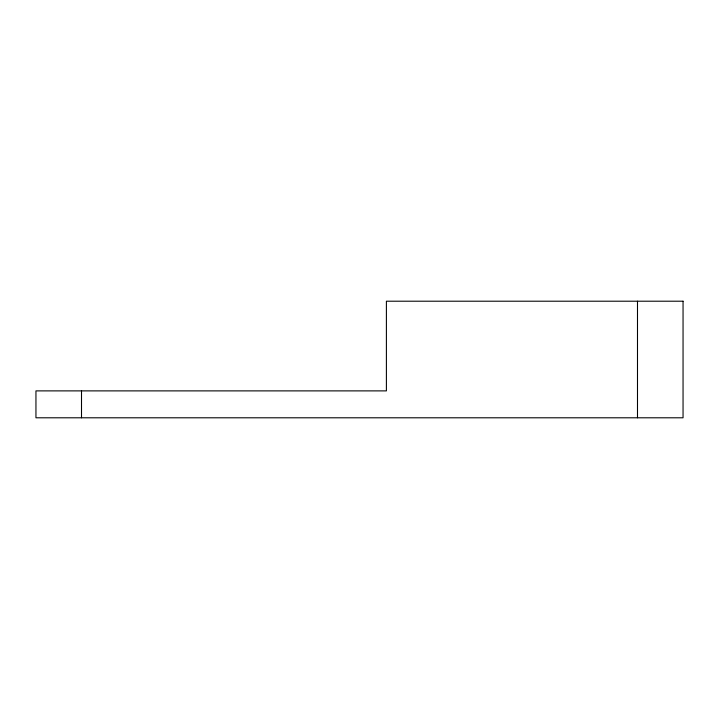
<?xml version="1.0" encoding="UTF-8"?>
<svg xmlns="http://www.w3.org/2000/svg" width="719" height="719" viewBox="0 0 719 719"><rect width="100%" height="100%" fill="white"/><g stroke="black" fill="none" stroke-linecap="round" stroke-linejoin="round"><path stroke-width="1.08" d="M637.492 301.207L637.492 417.793M81.508 390.884L81.508 417.793M683.05 301.207L386.4 301.207L386.4 390.884L35.95 390.884L35.95 417.793L683.05 417.793L683.05 301.207"/></g></svg>
